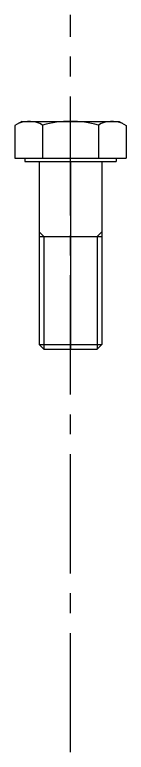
# Model space of a CAD drawing. Header units: inches. Extents: x -1077 to 1679, y -2224 to 594.
# Drawn here: x -105.7 to -87.9, y -1116.8 to -999 of the extents above; entities that cross this region are included whole.
import ezdxf

# ---------------------------------------------------------------- set-up
doc = ezdxf.new("R2010")
doc.units = ezdxf.units.IN
doc.header["$MEASUREMENT"] = 0
doc.linetypes.add('CENTER2', pattern=[28.575, 19.05, -3.175, 3.175, -3.175])
doc.layers.add('中心线', color=10, linetype='CENTER2')
doc.layers.add('粗实线', color=5, linetype='Continuous')

msp = doc.modelspace()

# ---------------------------------------------------------------- linework, layer by layer
at = {"layer": '中心线'}
for p, q in [((-96.79, -1116.83), (-96.79, -999.01)), ((-96.79, -1021.94), (-96.79, -1016.04))]:
    msp.add_line(p, q, dxfattribs=at)
at = {"layer": '粗实线'}
for p, q in [((-104.57, -1016.04), (-105.68, -1016.68)), ((-105.68, -1016.68), (-105.68, -1021.94)), ((-104.57, -1016.04), (-89.02, -1016.04)), ((-101.24, -1016.63), (-101.24, -1021.94)), ((-92.35, -1016.63), (-92.35, -1021.94)), ((-89.02, -1016.04), (-87.91, -1016.68)), ((-87.91, -1016.68), (-87.91, -1021.94)), ((-105.68, -1021.94), (-87.91, -1021.94)), ((-104.09, -1021.94), (-104.09, -1022.44)), ((-104.09, -1022.44), (-89.49, -1022.44)), ((-101.79, -1022.44), (-101.79, -1051.69)), ((-96.79, -1022.44), (-96.79, -1052.44)), ((-91.79, -1022.44), (-91.79, -1051.69)), ((-89.49, -1021.94), (-89.49, -1022.44)), ((-101.04, -1034.44), (-101.79, -1033.69)), ((-101.79, -1034.44), (-91.79, -1034.44)), ((-101.04, -1034.44), (-101.04, -1052.44)), ((-92.54, -1034.44), (-91.79, -1033.69)), ((-92.54, -1034.44), (-92.54, -1052.44)), ((-101.04, -1052.44), (-101.79, -1051.69)), ((-101.79, -1051.69), (-91.79, -1051.69)), ((-92.54, -1052.44), (-91.79, -1051.69)), ((-101.04, -1052.44), (-92.54, -1052.44))]:
    msp.add_line(p, q, dxfattribs=at)
for centre, radius, start, end in [((-103.46, -1020.51), 4.47, 60.2145, 111.9778), ((-96.79, -1033.04), 17, 74.8514, 105.1486), ((-90.13, -1020.51), 4.47, 68.0222, 119.7855)]:
    msp.add_arc(centre, radius, start, end, dxfattribs=at)

doc.saveas('drawing.dxf')
